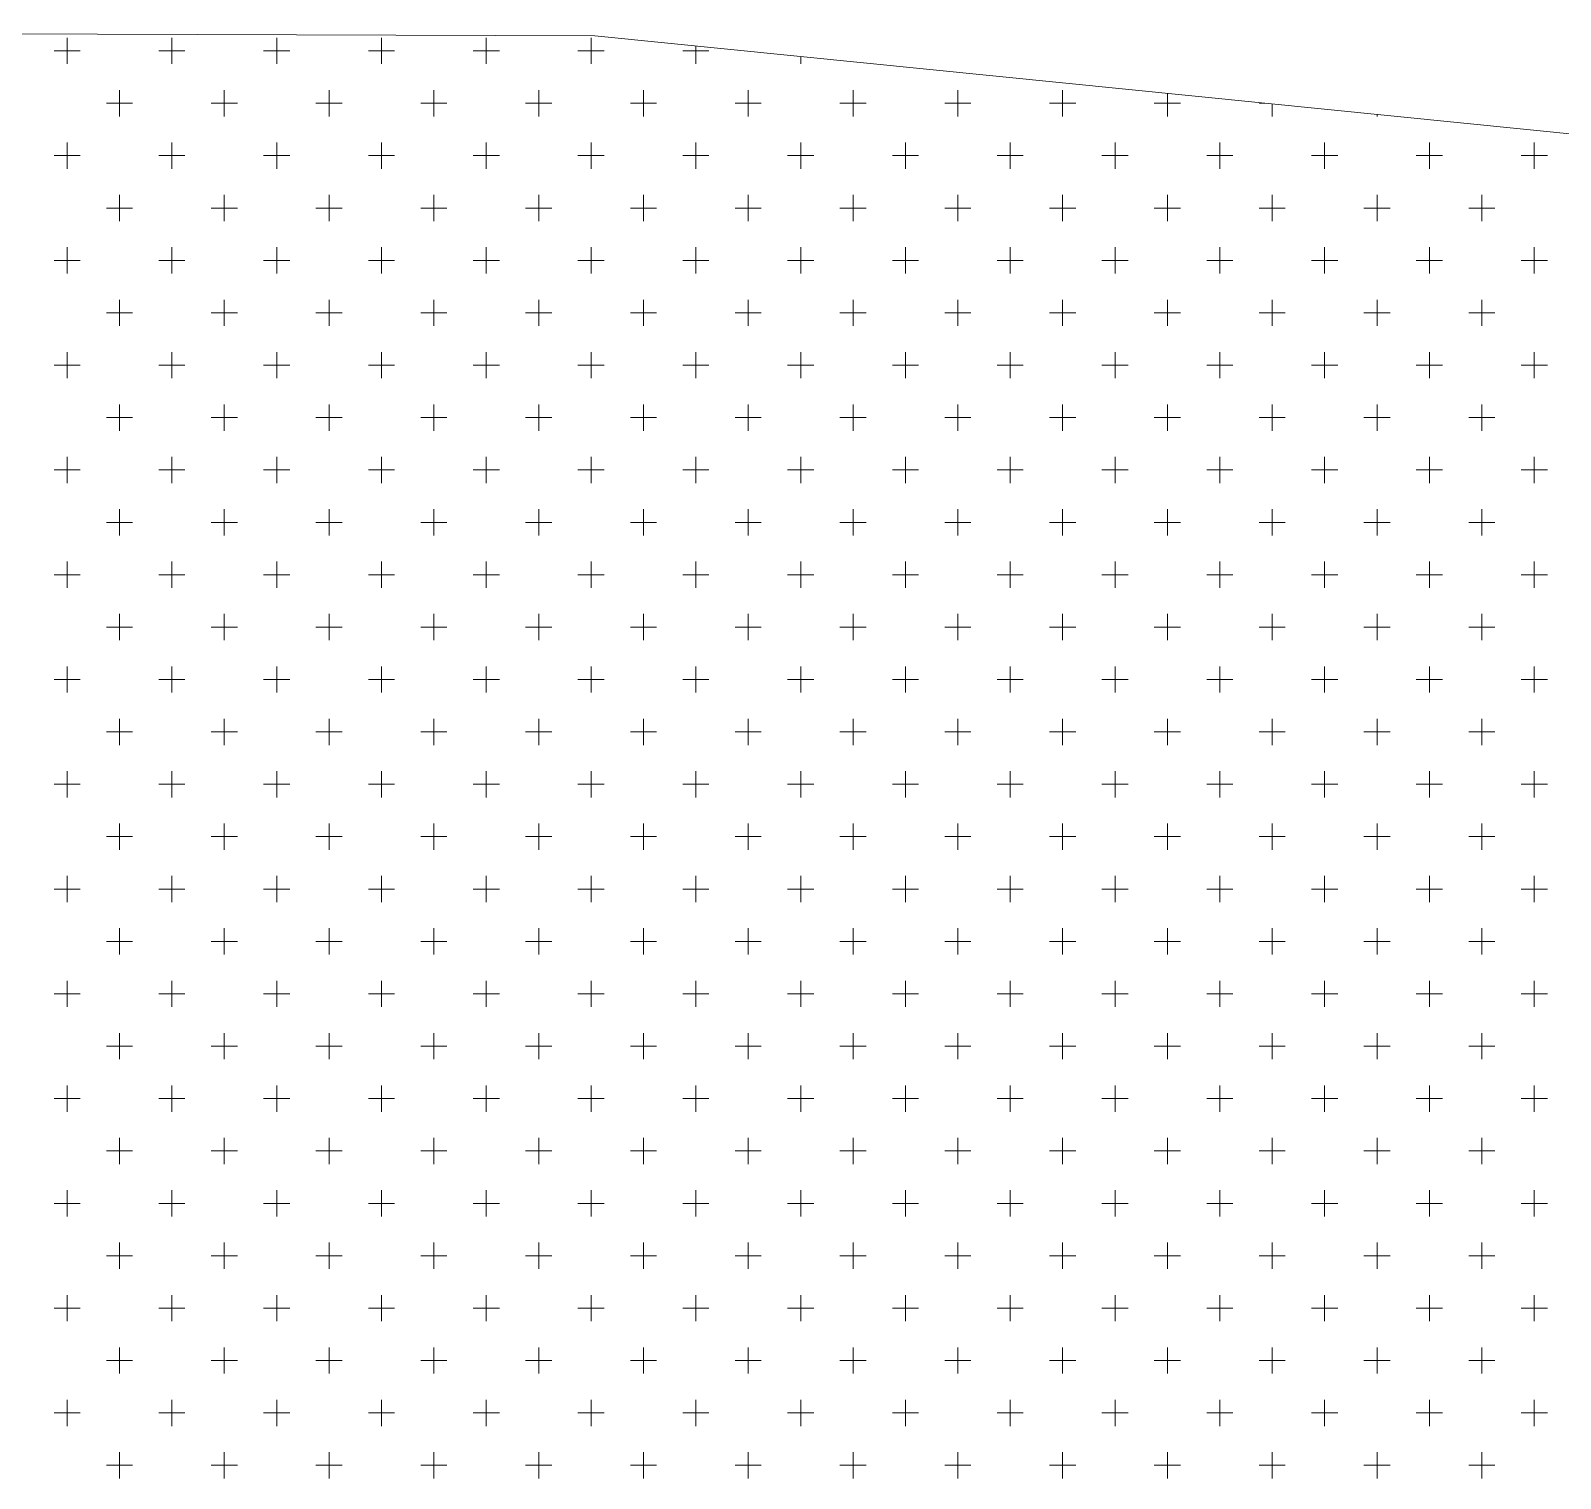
# Model space of a CAD drawing. Header units: metres. Extents: x 476631 to 477421, y 4483749 to 4484052.
# Drawn here: x 477300.64 to 477319.18, y 4484034.56 to 4484052.11 of the extents above; entities that cross this region are included whole.
import ezdxf

# ---------------------------------------------------------------- set-up
doc = ezdxf.new("R2010")
doc.units = ezdxf.units.M
doc.layers.add('PL_İDARİ_TESİS', color=163, linetype='Continuous', lineweight=0)

msp = doc.modelspace()

# ---------------------------------------------------------------- linework, layer by layer
at = {"layer": 'PL_İDARİ_TESİS', "color": 5}
for p, q in [((477288.938, 4484052.111), (477307.48, 4484052.048)), ((477307.48, 4484052.048), (477333.586, 4484049.417, 351.903))]:
    msp.add_line(p, q, dxfattribs=at)
at = {"layer": 'PL_İDARİ_TESİS', "color": 5, "linetype": 'Continuous'}
for p, q in [((477301.084, 4484051.706), (477301.084, 4484052.024)), ((477302.354, 4484051.706), (477302.354, 4484052.024)), ((477303.624, 4484051.706), (477303.624, 4484052.024)), ((477304.894, 4484051.706), (477304.894, 4484052.024)), ((477306.164, 4484051.706), (477306.164, 4484052.024)), ((477307.434, 4484051.706), (477307.434, 4484052.024)), ((477308.704, 4484051.706), (477308.704, 4484051.925)), ((477300.925, 4484051.865), (477301.242, 4484051.865)), ((477302.195, 4484051.865), (477302.512, 4484051.865)), ((477303.465, 4484051.865), (477303.782, 4484051.865)), ((477304.735, 4484051.865), (477305.052, 4484051.865)), ((477306.005, 4484051.865), (477306.323, 4484051.865)), ((477307.275, 4484051.865), (477307.593, 4484051.865)), ((477308.545, 4484051.865), (477308.862, 4484051.865)), ((477309.974, 4484051.706), (477309.974, 4484051.797)), ((477301.719, 4484051.071), (477301.719, 4484051.389)), ((477302.989, 4484051.071), (477302.989, 4484051.389)), ((477304.259, 4484051.071), (477304.259, 4484051.389)), ((477305.529, 4484051.071), (477305.529, 4484051.389)), ((477306.799, 4484051.071), (477306.799, 4484051.389)), ((477308.069, 4484051.071), (477308.069, 4484051.389)), ((477309.339, 4484051.071), (477309.339, 4484051.389)), ((477310.609, 4484051.071), (477310.609, 4484051.389)), ((477311.879, 4484051.071), (477311.879, 4484051.389)), ((477313.149, 4484051.071), (477313.149, 4484051.389)), ((477314.419, 4484051.071), (477314.419, 4484051.349)), ((477301.56, 4484051.23), (477301.877, 4484051.23)), ((477302.83, 4484051.23), (477303.147, 4484051.23)), ((477304.1, 4484051.23), (477304.417, 4484051.23)), ((477305.37, 4484051.23), (477305.687, 4484051.23)), ((477306.64, 4484051.23), (477306.957, 4484051.23)), ((477307.91, 4484051.23), (477308.227, 4484051.23)), ((477309.18, 4484051.23), (477309.497, 4484051.23)), ((477310.45, 4484051.23), (477310.768, 4484051.23)), ((477311.72, 4484051.23), (477312.037, 4484051.23)), ((477312.99, 4484051.23), (477313.307, 4484051.23)), ((477314.26, 4484051.23), (477314.578, 4484051.23)), ((477315.53, 4484051.23), (477315.598, 4484051.23)), ((477315.689, 4484051.071), (477315.689, 4484051.221)), ((477316.959, 4484051.071), (477316.959, 4484051.093)), ((477300.925, 4484050.595), (477301.242, 4484050.595)), ((477301.084, 4484050.436), (477301.084, 4484050.754)), ((477302.195, 4484050.595), (477302.512, 4484050.595)), ((477302.354, 4484050.436), (477302.354, 4484050.754)), ((477303.465, 4484050.595), (477303.782, 4484050.595)), ((477303.624, 4484050.436), (477303.624, 4484050.754)), ((477304.735, 4484050.595), (477305.052, 4484050.595)), ((477304.894, 4484050.436), (477304.894, 4484050.754)), ((477306.005, 4484050.595), (477306.323, 4484050.595)), ((477306.164, 4484050.436), (477306.164, 4484050.754)), ((477307.275, 4484050.595), (477307.593, 4484050.595)), ((477307.434, 4484050.436), (477307.434, 4484050.754)), ((477308.545, 4484050.595), (477308.862, 4484050.595)), ((477308.704, 4484050.436), (477308.704, 4484050.754)), ((477309.815, 4484050.595), (477310.133, 4484050.595)), ((477309.974, 4484050.436), (477309.974, 4484050.754)), ((477311.085, 4484050.595), (477311.403, 4484050.595)), ((477311.244, 4484050.436), (477311.244, 4484050.754)), ((477312.355, 4484050.595), (477312.672, 4484050.595)), ((477312.514, 4484050.436), (477312.514, 4484050.754)), ((477313.625, 4484050.595), (477313.943, 4484050.595)), ((477313.784, 4484050.436), (477313.784, 4484050.754)), ((477314.895, 4484050.595), (477315.213, 4484050.595)), ((477315.054, 4484050.436), (477315.054, 4484050.754)), ((477316.165, 4484050.595), (477316.483, 4484050.595)), ((477316.324, 4484050.436), (477316.324, 4484050.754)), ((477317.435, 4484050.595), (477317.753, 4484050.595)), ((477317.594, 4484050.436), (477317.594, 4484050.754)), ((477318.705, 4484050.595), (477319.023, 4484050.595)), ((477318.864, 4484050.436), (477318.864, 4484050.754)), ((477301.719, 4484049.801), (477301.719, 4484050.119)), ((477302.989, 4484049.801), (477302.989, 4484050.119)), ((477304.259, 4484049.801), (477304.259, 4484050.119)), ((477305.529, 4484049.801), (477305.529, 4484050.119)), ((477306.799, 4484049.801), (477306.799, 4484050.119)), ((477308.069, 4484049.801), (477308.069, 4484050.119)), ((477309.339, 4484049.801), (477309.339, 4484050.119)), ((477310.609, 4484049.801), (477310.609, 4484050.119)), ((477311.879, 4484049.801), (477311.879, 4484050.119)), ((477313.149, 4484049.801), (477313.149, 4484050.119)), ((477314.419, 4484049.801), (477314.419, 4484050.119)), ((477315.689, 4484049.801), (477315.689, 4484050.119)), ((477316.959, 4484049.801), (477316.959, 4484050.119)), ((477318.229, 4484049.801), (477318.229, 4484050.119)), ((477301.56, 4484049.96), (477301.877, 4484049.96)), ((477302.83, 4484049.96), (477303.147, 4484049.96)), ((477304.1, 4484049.96), (477304.417, 4484049.96)), ((477305.37, 4484049.96), (477305.687, 4484049.96)), ((477306.64, 4484049.96), (477306.957, 4484049.96)), ((477307.91, 4484049.96), (477308.227, 4484049.96)), ((477309.18, 4484049.96), (477309.497, 4484049.96)), ((477310.45, 4484049.96), (477310.768, 4484049.96)), ((477311.72, 4484049.96), (477312.037, 4484049.96)), ((477312.99, 4484049.96), (477313.307, 4484049.96)), ((477314.26, 4484049.96), (477314.578, 4484049.96)), ((477315.53, 4484049.96), (477315.847, 4484049.96)), ((477316.8, 4484049.96), (477317.118, 4484049.96)), ((477318.07, 4484049.96), (477318.388, 4484049.96)), ((477301.084, 4484049.166), (477301.084, 4484049.484)), ((477302.354, 4484049.166), (477302.354, 4484049.484)), ((477303.624, 4484049.166), (477303.624, 4484049.484)), ((477304.894, 4484049.166), (477304.894, 4484049.484)), ((477306.164, 4484049.166), (477306.164, 4484049.484)), ((477307.434, 4484049.166), (477307.434, 4484049.484)), ((477308.704, 4484049.166), (477308.704, 4484049.484)), ((477309.974, 4484049.166), (477309.974, 4484049.484)), ((477311.244, 4484049.166), (477311.244, 4484049.484)), ((477312.514, 4484049.166), (477312.514, 4484049.484)), ((477313.784, 4484049.166), (477313.784, 4484049.484)), ((477315.054, 4484049.166), (477315.054, 4484049.484)), ((477316.324, 4484049.166), (477316.324, 4484049.484)), ((477317.594, 4484049.166), (477317.594, 4484049.484)), ((477318.864, 4484049.166), (477318.864, 4484049.484)), ((477300.925, 4484049.325), (477301.242, 4484049.325)), ((477302.195, 4484049.325), (477302.512, 4484049.325)), ((477303.465, 4484049.325), (477303.782, 4484049.325)), ((477304.735, 4484049.325), (477305.052, 4484049.325)), ((477306.005, 4484049.325), (477306.323, 4484049.325)), ((477307.275, 4484049.325), (477307.593, 4484049.325)), ((477308.545, 4484049.325), (477308.862, 4484049.325)), ((477309.815, 4484049.325), (477310.133, 4484049.325)), ((477311.085, 4484049.325), (477311.403, 4484049.325)), ((477312.355, 4484049.325), (477312.672, 4484049.325)), ((477313.625, 4484049.325), (477313.943, 4484049.325)), ((477314.895, 4484049.325), (477315.213, 4484049.325)), ((477316.165, 4484049.325), (477316.483, 4484049.325)), ((477317.435, 4484049.325), (477317.753, 4484049.325)), ((477318.705, 4484049.325), (477319.023, 4484049.325)), ((477301.719, 4484048.531), (477301.719, 4484048.849)), ((477302.989, 4484048.531), (477302.989, 4484048.849)), ((477304.259, 4484048.531), (477304.259, 4484048.849)), ((477305.529, 4484048.531), (477305.529, 4484048.849)), ((477306.799, 4484048.531), (477306.799, 4484048.849)), ((477308.069, 4484048.531), (477308.069, 4484048.849)), ((477309.339, 4484048.531), (477309.339, 4484048.849)), ((477310.609, 4484048.531), (477310.609, 4484048.849)), ((477311.879, 4484048.531), (477311.879, 4484048.849)), ((477313.149, 4484048.531), (477313.149, 4484048.849)), ((477314.419, 4484048.531), (477314.419, 4484048.849)), ((477315.689, 4484048.531), (477315.689, 4484048.849)), ((477316.959, 4484048.531), (477316.959, 4484048.849)), ((477318.229, 4484048.531), (477318.229, 4484048.849)), ((477301.56, 4484048.69), (477301.877, 4484048.69)), ((477302.83, 4484048.69), (477303.147, 4484048.69)), ((477304.1, 4484048.69), (477304.417, 4484048.69)), ((477305.37, 4484048.69), (477305.687, 4484048.69)), ((477306.64, 4484048.69), (477306.957, 4484048.69)), ((477307.91, 4484048.69), (477308.227, 4484048.69)), ((477309.18, 4484048.69), (477309.497, 4484048.69)), ((477310.45, 4484048.69), (477310.768, 4484048.69)), ((477311.72, 4484048.69), (477312.037, 4484048.69)), ((477312.99, 4484048.69), (477313.307, 4484048.69)), ((477314.26, 4484048.69), (477314.578, 4484048.69)), ((477315.53, 4484048.69), (477315.847, 4484048.69)), ((477316.8, 4484048.69), (477317.118, 4484048.69)), ((477318.07, 4484048.69), (477318.388, 4484048.69)), ((477301.084, 4484047.896), (477301.084, 4484048.214)), ((477302.354, 4484047.896), (477302.354, 4484048.214)), ((477303.624, 4484047.896), (477303.624, 4484048.214)), ((477304.894, 4484047.896), (477304.894, 4484048.214)), ((477306.164, 4484047.896), (477306.164, 4484048.214)), ((477307.434, 4484047.896), (477307.434, 4484048.214)), ((477308.704, 4484047.896), (477308.704, 4484048.214)), ((477309.974, 4484047.896), (477309.974, 4484048.214)), ((477311.244, 4484047.896), (477311.244, 4484048.214)), ((477312.514, 4484047.896), (477312.514, 4484048.214)), ((477313.784, 4484047.896), (477313.784, 4484048.214)), ((477315.054, 4484047.896), (477315.054, 4484048.214)), ((477316.324, 4484047.896), (477316.324, 4484048.214)), ((477317.594, 4484047.896), (477317.594, 4484048.214)), ((477318.864, 4484047.896), (477318.864, 4484048.214)), ((477300.925, 4484048.055), (477301.242, 4484048.055)), ((477302.195, 4484048.055), (477302.512, 4484048.055)), ((477303.465, 4484048.055), (477303.782, 4484048.055)), ((477304.735, 4484048.055), (477305.052, 4484048.055)), ((477306.005, 4484048.055), (477306.323, 4484048.055)), ((477307.275, 4484048.055), (477307.593, 4484048.055)), ((477308.545, 4484048.055), (477308.862, 4484048.055)), ((477309.815, 4484048.055), (477310.133, 4484048.055)), ((477311.085, 4484048.055), (477311.403, 4484048.055)), ((477312.355, 4484048.055), (477312.672, 4484048.055)), ((477313.625, 4484048.055), (477313.943, 4484048.055)), ((477314.895, 4484048.055), (477315.213, 4484048.055)), ((477316.165, 4484048.055), (477316.483, 4484048.055)), ((477317.435, 4484048.055), (477317.753, 4484048.055)), ((477318.705, 4484048.055), (477319.023, 4484048.055)), ((477301.719, 4484047.261), (477301.719, 4484047.579)), ((477302.989, 4484047.261), (477302.989, 4484047.579)), ((477304.259, 4484047.261), (477304.259, 4484047.579)), ((477305.529, 4484047.261), (477305.529, 4484047.579)), ((477306.799, 4484047.261), (477306.799, 4484047.579)), ((477308.069, 4484047.261), (477308.069, 4484047.579)), ((477309.339, 4484047.261), (477309.339, 4484047.579)), ((477310.609, 4484047.261), (477310.609, 4484047.579)), ((477311.879, 4484047.261), (477311.879, 4484047.579)), ((477313.149, 4484047.261), (477313.149, 4484047.579)), ((477314.419, 4484047.261), (477314.419, 4484047.579)), ((477315.689, 4484047.261), (477315.689, 4484047.579)), ((477316.959, 4484047.261), (477316.959, 4484047.579)), ((477318.229, 4484047.261), (477318.229, 4484047.579)), ((477301.56, 4484047.42), (477301.877, 4484047.42)), ((477302.83, 4484047.42), (477303.147, 4484047.42)), ((477304.1, 4484047.42), (477304.417, 4484047.42)), ((477305.37, 4484047.42), (477305.687, 4484047.42)), ((477306.64, 4484047.42), (477306.957, 4484047.42)), ((477307.91, 4484047.42), (477308.227, 4484047.42)), ((477309.18, 4484047.42), (477309.497, 4484047.42)), ((477310.45, 4484047.42), (477310.768, 4484047.42)), ((477311.72, 4484047.42), (477312.037, 4484047.42)), ((477312.99, 4484047.42), (477313.307, 4484047.42)), ((477314.26, 4484047.42), (477314.578, 4484047.42)), ((477315.53, 4484047.42), (477315.847, 4484047.42)), ((477316.8, 4484047.42), (477317.118, 4484047.42)), ((477318.07, 4484047.42), (477318.388, 4484047.42)), ((477301.084, 4484046.626), (477301.084, 4484046.944)), ((477302.354, 4484046.626), (477302.354, 4484046.944)), ((477303.624, 4484046.626), (477303.624, 4484046.944)), ((477304.894, 4484046.626), (477304.894, 4484046.944)), ((477306.164, 4484046.626), (477306.164, 4484046.944)), ((477307.434, 4484046.626), (477307.434, 4484046.944)), ((477308.704, 4484046.626), (477308.704, 4484046.944)), ((477309.974, 4484046.626), (477309.974, 4484046.944)), ((477311.244, 4484046.626), (477311.244, 4484046.944)), ((477312.514, 4484046.626), (477312.514, 4484046.944)), ((477313.784, 4484046.626), (477313.784, 4484046.944)), ((477315.054, 4484046.626), (477315.054, 4484046.944)), ((477316.324, 4484046.626), (477316.324, 4484046.944)), ((477317.594, 4484046.626), (477317.594, 4484046.944)), ((477318.864, 4484046.626), (477318.864, 4484046.944)), ((477300.925, 4484046.785), (477301.242, 4484046.785)), ((477302.195, 4484046.785), (477302.512, 4484046.785)), ((477303.465, 4484046.785), (477303.782, 4484046.785)), ((477304.735, 4484046.785), (477305.052, 4484046.785)), ((477306.005, 4484046.785), (477306.323, 4484046.785)), ((477307.275, 4484046.785), (477307.593, 4484046.785)), ((477308.545, 4484046.785), (477308.862, 4484046.785)), ((477309.815, 4484046.785), (477310.133, 4484046.785)), ((477311.085, 4484046.785), (477311.403, 4484046.785)), ((477312.355, 4484046.785), (477312.672, 4484046.785)), ((477313.625, 4484046.785), (477313.943, 4484046.785)), ((477314.895, 4484046.785), (477315.213, 4484046.785)), ((477316.165, 4484046.785), (477316.483, 4484046.785)), ((477317.435, 4484046.785), (477317.753, 4484046.785)), ((477318.705, 4484046.785), (477319.023, 4484046.785)), ((477301.56, 4484046.15), (477301.877, 4484046.15)), ((477301.719, 4484045.991), (477301.719, 4484046.309)), ((477302.83, 4484046.15), (477303.147, 4484046.15)), ((477302.989, 4484045.991), (477302.989, 4484046.309)), ((477304.1, 4484046.15), (477304.417, 4484046.15)), ((477304.259, 4484045.991), (477304.259, 4484046.309)), ((477305.37, 4484046.15), (477305.687, 4484046.15)), ((477305.529, 4484045.991), (477305.529, 4484046.309)), ((477306.64, 4484046.15), (477306.957, 4484046.15)), ((477306.799, 4484045.991), (477306.799, 4484046.309)), ((477307.91, 4484046.15), (477308.227, 4484046.15)), ((477308.069, 4484045.991), (477308.069, 4484046.309)), ((477309.18, 4484046.15), (477309.497, 4484046.15)), ((477309.339, 4484045.991), (477309.339, 4484046.309)), ((477310.45, 4484046.15), (477310.768, 4484046.15)), ((477310.609, 4484045.991), (477310.609, 4484046.309)), ((477311.72, 4484046.15), (477312.037, 4484046.15)), ((477311.879, 4484045.991), (477311.879, 4484046.309)), ((477312.99, 4484046.15), (477313.307, 4484046.15)), ((477313.149, 4484045.991), (477313.149, 4484046.309)), ((477314.26, 4484046.15), (477314.578, 4484046.15)), ((477314.419, 4484045.991), (477314.419, 4484046.309)), ((477315.53, 4484046.15), (477315.847, 4484046.15)), ((477315.689, 4484045.991), (477315.689, 4484046.309)), ((477316.8, 4484046.15), (477317.118, 4484046.15)), ((477316.959, 4484045.991), (477316.959, 4484046.309)), ((477318.07, 4484046.15), (477318.388, 4484046.15)), ((477318.229, 4484045.991), (477318.229, 4484046.309)), ((477301.084, 4484045.356), (477301.084, 4484045.674)), ((477302.354, 4484045.356), (477302.354, 4484045.674)), ((477303.624, 4484045.356), (477303.624, 4484045.674)), ((477304.894, 4484045.356), (477304.894, 4484045.674)), ((477306.164, 4484045.356), (477306.164, 4484045.674)), ((477307.434, 4484045.356), (477307.434, 4484045.674)), ((477308.704, 4484045.356), (477308.704, 4484045.674)), ((477309.974, 4484045.356), (477309.974, 4484045.674)), ((477311.244, 4484045.356), (477311.244, 4484045.674)), ((477312.514, 4484045.356), (477312.514, 4484045.674)), ((477313.784, 4484045.356), (477313.784, 4484045.674)), ((477315.054, 4484045.356), (477315.054, 4484045.674)), ((477316.324, 4484045.356), (477316.324, 4484045.674)), ((477317.594, 4484045.356), (477317.594, 4484045.674)), ((477318.864, 4484045.356), (477318.864, 4484045.674)), ((477300.925, 4484045.515), (477301.242, 4484045.515)), ((477302.195, 4484045.515), (477302.512, 4484045.515)), ((477303.465, 4484045.515), (477303.782, 4484045.515)), ((477304.735, 4484045.515), (477305.052, 4484045.515)), ((477306.005, 4484045.515), (477306.323, 4484045.515)), ((477307.275, 4484045.515), (477307.593, 4484045.515)), ((477308.545, 4484045.515), (477308.862, 4484045.515)), ((477309.815, 4484045.515), (477310.133, 4484045.515)), ((477311.085, 4484045.515), (477311.403, 4484045.515)), ((477312.355, 4484045.515), (477312.672, 4484045.515)), ((477313.625, 4484045.515), (477313.943, 4484045.515)), ((477314.895, 4484045.515), (477315.213, 4484045.515)), ((477316.165, 4484045.515), (477316.483, 4484045.515)), ((477317.435, 4484045.515), (477317.753, 4484045.515)), ((477318.705, 4484045.515), (477319.023, 4484045.515)), ((477301.719, 4484044.721), (477301.719, 4484045.039)), ((477302.989, 4484044.721), (477302.989, 4484045.039)), ((477304.259, 4484044.721), (477304.259, 4484045.039)), ((477305.529, 4484044.721), (477305.529, 4484045.039)), ((477306.799, 4484044.721), (477306.799, 4484045.039)), ((477308.069, 4484044.721), (477308.069, 4484045.039)), ((477309.339, 4484044.721), (477309.339, 4484045.039)), ((477310.609, 4484044.721), (477310.609, 4484045.039)), ((477311.879, 4484044.721), (477311.879, 4484045.039)), ((477313.149, 4484044.721), (477313.149, 4484045.039)), ((477314.419, 4484044.721), (477314.419, 4484045.039)), ((477315.689, 4484044.721), (477315.689, 4484045.039)), ((477316.959, 4484044.721), (477316.959, 4484045.039)), ((477318.229, 4484044.721), (477318.229, 4484045.039)), ((477301.56, 4484044.88), (477301.877, 4484044.88)), ((477302.83, 4484044.88), (477303.147, 4484044.88)), ((477304.1, 4484044.88), (477304.417, 4484044.88)), ((477305.37, 4484044.88), (477305.687, 4484044.88)), ((477306.64, 4484044.88), (477306.957, 4484044.88)), ((477307.91, 4484044.88), (477308.227, 4484044.88)), ((477309.18, 4484044.88), (477309.497, 4484044.88)), ((477310.45, 4484044.88), (477310.768, 4484044.88)), ((477311.72, 4484044.88), (477312.037, 4484044.88)), ((477312.99, 4484044.88), (477313.307, 4484044.88)), ((477314.26, 4484044.88), (477314.578, 4484044.88)), ((477315.53, 4484044.88), (477315.847, 4484044.88)), ((477316.8, 4484044.88), (477317.118, 4484044.88)), ((477318.07, 4484044.88), (477318.388, 4484044.88)), ((477301.084, 4484044.086), (477301.084, 4484044.404)), ((477302.354, 4484044.086), (477302.354, 4484044.404)), ((477303.624, 4484044.086), (477303.624, 4484044.404)), ((477304.894, 4484044.086), (477304.894, 4484044.404)), ((477306.164, 4484044.086), (477306.164, 4484044.404)), ((477307.434, 4484044.086), (477307.434, 4484044.404)), ((477308.704, 4484044.086), (477308.704, 4484044.404)), ((477309.974, 4484044.086), (477309.974, 4484044.404)), ((477311.244, 4484044.086), (477311.244, 4484044.404)), ((477312.514, 4484044.086), (477312.514, 4484044.404)), ((477313.784, 4484044.086), (477313.784, 4484044.404)), ((477315.054, 4484044.086), (477315.054, 4484044.404)), ((477316.324, 4484044.086), (477316.324, 4484044.404)), ((477317.594, 4484044.086), (477317.594, 4484044.404)), ((477318.864, 4484044.086), (477318.864, 4484044.404)), ((477300.925, 4484044.245), (477301.242, 4484044.245)), ((477302.195, 4484044.245), (477302.512, 4484044.245)), ((477303.465, 4484044.245), (477303.782, 4484044.245)), ((477304.735, 4484044.245), (477305.052, 4484044.245)), ((477306.005, 4484044.245), (477306.323, 4484044.245)), ((477307.275, 4484044.245), (477307.593, 4484044.245)), ((477308.545, 4484044.245), (477308.862, 4484044.245)), ((477309.815, 4484044.245), (477310.133, 4484044.245)), ((477311.085, 4484044.245), (477311.403, 4484044.245)), ((477312.355, 4484044.245), (477312.672, 4484044.245)), ((477313.625, 4484044.245), (477313.943, 4484044.245)), ((477314.895, 4484044.245), (477315.213, 4484044.245)), ((477316.165, 4484044.245), (477316.483, 4484044.245)), ((477317.435, 4484044.245), (477317.753, 4484044.245)), ((477318.705, 4484044.245), (477319.023, 4484044.245)), ((477301.719, 4484043.451), (477301.719, 4484043.769)), ((477302.989, 4484043.451), (477302.989, 4484043.769)), ((477304.259, 4484043.451), (477304.259, 4484043.769)), ((477305.529, 4484043.451), (477305.529, 4484043.769)), ((477306.799, 4484043.451), (477306.799, 4484043.769)), ((477308.069, 4484043.451), (477308.069, 4484043.769)), ((477309.339, 4484043.451), (477309.339, 4484043.769)), ((477310.609, 4484043.451), (477310.609, 4484043.769)), ((477311.879, 4484043.451), (477311.879, 4484043.769)), ((477313.149, 4484043.451), (477313.149, 4484043.769)), ((477314.419, 4484043.451), (477314.419, 4484043.769)), ((477315.689, 4484043.451), (477315.689, 4484043.769)), ((477316.959, 4484043.451), (477316.959, 4484043.769)), ((477318.229, 4484043.451), (477318.229, 4484043.769)), ((477301.56, 4484043.61), (477301.877, 4484043.61)), ((477302.83, 4484043.61), (477303.147, 4484043.61)), ((477304.1, 4484043.61), (477304.417, 4484043.61)), ((477305.37, 4484043.61), (477305.687, 4484043.61)), ((477306.64, 4484043.61), (477306.957, 4484043.61)), ((477307.91, 4484043.61), (477308.227, 4484043.61)), ((477309.18, 4484043.61), (477309.497, 4484043.61)), ((477310.45, 4484043.61), (477310.768, 4484043.61)), ((477311.72, 4484043.61), (477312.037, 4484043.61)), ((477312.99, 4484043.61), (477313.307, 4484043.61)), ((477314.26, 4484043.61), (477314.578, 4484043.61)), ((477315.53, 4484043.61), (477315.847, 4484043.61)), ((477316.8, 4484043.61), (477317.118, 4484043.61)), ((477318.07, 4484043.61), (477318.388, 4484043.61)), ((477301.084, 4484042.816), (477301.084, 4484043.134)), ((477302.354, 4484042.816), (477302.354, 4484043.134)), ((477303.624, 4484042.816), (477303.624, 4484043.134)), ((477304.894, 4484042.816), (477304.894, 4484043.134)), ((477306.164, 4484042.816), (477306.164, 4484043.134)), ((477307.434, 4484042.816), (477307.434, 4484043.134)), ((477308.704, 4484042.816), (477308.704, 4484043.134)), ((477309.974, 4484042.816), (477309.974, 4484043.134)), ((477311.244, 4484042.816), (477311.244, 4484043.134)), ((477312.514, 4484042.816), (477312.514, 4484043.134)), ((477313.784, 4484042.816), (477313.784, 4484043.134)), ((477315.054, 4484042.816), (477315.054, 4484043.134)), ((477316.324, 4484042.816), (477316.324, 4484043.134)), ((477317.594, 4484042.816), (477317.594, 4484043.134)), ((477318.864, 4484042.816), (477318.864, 4484043.134)), ((477300.925, 4484042.975), (477301.242, 4484042.975)), ((477302.195, 4484042.975), (477302.512, 4484042.975)), ((477303.465, 4484042.975), (477303.782, 4484042.975)), ((477304.735, 4484042.975), (477305.052, 4484042.975)), ((477306.005, 4484042.975), (477306.323, 4484042.975)), ((477307.275, 4484042.975), (477307.593, 4484042.975)), ((477308.545, 4484042.975), (477308.862, 4484042.975)), ((477309.815, 4484042.975), (477310.133, 4484042.975)), ((477311.085, 4484042.975), (477311.403, 4484042.975)), ((477312.355, 4484042.975), (477312.672, 4484042.975)), ((477313.625, 4484042.975), (477313.943, 4484042.975)), ((477314.895, 4484042.975), (477315.213, 4484042.975)), ((477316.165, 4484042.975), (477316.483, 4484042.975)), ((477317.435, 4484042.975), (477317.753, 4484042.975)), ((477318.705, 4484042.975), (477319.023, 4484042.975)), ((477301.719, 4484042.181), (477301.719, 4484042.499)), ((477302.989, 4484042.181), (477302.989, 4484042.499)), ((477304.259, 4484042.181), (477304.259, 4484042.499)), ((477305.529, 4484042.181), (477305.529, 4484042.499)), ((477306.799, 4484042.181), (477306.799, 4484042.499)), ((477308.069, 4484042.181), (477308.069, 4484042.499)), ((477309.339, 4484042.181), (477309.339, 4484042.499)), ((477310.609, 4484042.181), (477310.609, 4484042.499)), ((477311.879, 4484042.181), (477311.879, 4484042.499)), ((477313.149, 4484042.181), (477313.149, 4484042.499)), ((477314.419, 4484042.181), (477314.419, 4484042.499)), ((477315.689, 4484042.181), (477315.689, 4484042.499)), ((477316.959, 4484042.181), (477316.959, 4484042.499)), ((477318.229, 4484042.181), (477318.229, 4484042.499)), ((477301.56, 4484042.34), (477301.877, 4484042.34)), ((477302.83, 4484042.34), (477303.147, 4484042.34)), ((477304.1, 4484042.34), (477304.417, 4484042.34)), ((477305.37, 4484042.34), (477305.687, 4484042.34)), ((477306.64, 4484042.34), (477306.957, 4484042.34)), ((477307.91, 4484042.34), (477308.227, 4484042.34)), ((477309.18, 4484042.34), (477309.497, 4484042.34)), ((477310.45, 4484042.34), (477310.768, 4484042.34)), ((477311.72, 4484042.34), (477312.037, 4484042.34)), ((477312.99, 4484042.34), (477313.307, 4484042.34)), ((477314.26, 4484042.34), (477314.578, 4484042.34)), ((477315.53, 4484042.34), (477315.847, 4484042.34)), ((477316.8, 4484042.34), (477317.118, 4484042.34)), ((477318.07, 4484042.34), (477318.388, 4484042.34)), ((477301.084, 4484041.546), (477301.084, 4484041.864)), ((477302.354, 4484041.546), (477302.354, 4484041.864)), ((477303.624, 4484041.546), (477303.624, 4484041.864)), ((477304.894, 4484041.546), (477304.894, 4484041.864)), ((477306.164, 4484041.546), (477306.164, 4484041.864)), ((477307.434, 4484041.546), (477307.434, 4484041.864)), ((477308.704, 4484041.546), (477308.704, 4484041.864)), ((477309.974, 4484041.546), (477309.974, 4484041.864)), ((477311.244, 4484041.546), (477311.244, 4484041.864)), ((477312.514, 4484041.546), (477312.514, 4484041.864)), ((477313.784, 4484041.546), (477313.784, 4484041.864)), ((477315.054, 4484041.546), (477315.054, 4484041.864)), ((477316.324, 4484041.546), (477316.324, 4484041.864)), ((477317.594, 4484041.546), (477317.594, 4484041.864)), ((477318.864, 4484041.546), (477318.864, 4484041.864)), ((477300.925, 4484041.705), (477301.242, 4484041.705)), ((477302.195, 4484041.705), (477302.512, 4484041.705)), ((477303.465, 4484041.705), (477303.782, 4484041.705)), ((477304.735, 4484041.705), (477305.052, 4484041.705)), ((477306.005, 4484041.705), (477306.323, 4484041.705)), ((477307.275, 4484041.705), (477307.593, 4484041.705)), ((477308.545, 4484041.705), (477308.862, 4484041.705)), ((477309.815, 4484041.705), (477310.133, 4484041.705)), ((477311.085, 4484041.705), (477311.403, 4484041.705)), ((477312.355, 4484041.705), (477312.672, 4484041.705)), ((477313.625, 4484041.705), (477313.943, 4484041.705)), ((477314.895, 4484041.705), (477315.213, 4484041.705)), ((477316.165, 4484041.705), (477316.483, 4484041.705)), ((477317.435, 4484041.705), (477317.753, 4484041.705)), ((477318.705, 4484041.705), (477319.023, 4484041.705)), ((477301.719, 4484040.911), (477301.719, 4484041.229)), ((477302.989, 4484040.911), (477302.989, 4484041.229)), ((477304.259, 4484040.911), (477304.259, 4484041.229)), ((477305.529, 4484040.911), (477305.529, 4484041.229)), ((477306.799, 4484040.911), (477306.799, 4484041.229)), ((477308.069, 4484040.911), (477308.069, 4484041.229)), ((477309.339, 4484040.911), (477309.339, 4484041.229)), ((477310.609, 4484040.911), (477310.609, 4484041.229)), ((477311.879, 4484040.911), (477311.879, 4484041.229)), ((477313.149, 4484040.911), (477313.149, 4484041.229)), ((477314.419, 4484040.911), (477314.419, 4484041.229)), ((477315.689, 4484040.911), (477315.689, 4484041.229)), ((477316.959, 4484040.911), (477316.959, 4484041.229)), ((477318.229, 4484040.911), (477318.229, 4484041.229)), ((477301.56, 4484041.07), (477301.877, 4484041.07)), ((477302.83, 4484041.07), (477303.147, 4484041.07)), ((477304.1, 4484041.07), (477304.417, 4484041.07)), ((477305.37, 4484041.07), (477305.687, 4484041.07)), ((477306.64, 4484041.07), (477306.957, 4484041.07)), ((477307.91, 4484041.07), (477308.227, 4484041.07)), ((477309.18, 4484041.07), (477309.497, 4484041.07)), ((477310.45, 4484041.07), (477310.768, 4484041.07)), ((477311.72, 4484041.07), (477312.037, 4484041.07)), ((477312.99, 4484041.07), (477313.307, 4484041.07)), ((477314.26, 4484041.07), (477314.578, 4484041.07)), ((477315.53, 4484041.07), (477315.847, 4484041.07)), ((477316.8, 4484041.07), (477317.118, 4484041.07)), ((477318.07, 4484041.07), (477318.388, 4484041.07)), ((477301.084, 4484040.276), (477301.084, 4484040.594)), ((477302.354, 4484040.276), (477302.354, 4484040.594)), ((477303.624, 4484040.276), (477303.624, 4484040.594)), ((477304.894, 4484040.276), (477304.894, 4484040.594)), ((477306.164, 4484040.276), (477306.164, 4484040.594)), ((477307.434, 4484040.276), (477307.434, 4484040.594)), ((477308.704, 4484040.276), (477308.704, 4484040.594)), ((477309.974, 4484040.276), (477309.974, 4484040.594)), ((477311.244, 4484040.276), (477311.244, 4484040.594)), ((477312.514, 4484040.276), (477312.514, 4484040.594)), ((477313.784, 4484040.276), (477313.784, 4484040.594)), ((477315.054, 4484040.276), (477315.054, 4484040.594)), ((477316.324, 4484040.276), (477316.324, 4484040.594)), ((477317.594, 4484040.276), (477317.594, 4484040.594)), ((477318.864, 4484040.276), (477318.864, 4484040.594)), ((477300.925, 4484040.435), (477301.242, 4484040.435)), ((477302.195, 4484040.435), (477302.512, 4484040.435)), ((477303.465, 4484040.435), (477303.782, 4484040.435)), ((477304.735, 4484040.435), (477305.052, 4484040.435)), ((477306.005, 4484040.435), (477306.323, 4484040.435)), ((477307.275, 4484040.435), (477307.593, 4484040.435)), ((477308.545, 4484040.435), (477308.862, 4484040.435)), ((477309.815, 4484040.435), (477310.133, 4484040.435)), ((477311.085, 4484040.435), (477311.403, 4484040.435)), ((477312.355, 4484040.435), (477312.672, 4484040.435)), ((477313.625, 4484040.435), (477313.943, 4484040.435)), ((477314.895, 4484040.435), (477315.213, 4484040.435)), ((477316.165, 4484040.435), (477316.483, 4484040.435)), ((477317.435, 4484040.435), (477317.753, 4484040.435)), ((477318.705, 4484040.435), (477319.023, 4484040.435)), ((477301.719, 4484039.641), (477301.719, 4484039.959)), ((477302.989, 4484039.641), (477302.989, 4484039.959)), ((477304.259, 4484039.641), (477304.259, 4484039.959)), ((477305.529, 4484039.641), (477305.529, 4484039.959)), ((477306.799, 4484039.641), (477306.799, 4484039.959)), ((477308.069, 4484039.641), (477308.069, 4484039.959)), ((477309.339, 4484039.641), (477309.339, 4484039.959)), ((477310.609, 4484039.641), (477310.609, 4484039.959)), ((477311.879, 4484039.641), (477311.879, 4484039.959)), ((477313.149, 4484039.641), (477313.149, 4484039.959)), ((477314.419, 4484039.641), (477314.419, 4484039.959)), ((477315.689, 4484039.641), (477315.689, 4484039.959)), ((477316.959, 4484039.641), (477316.959, 4484039.959)), ((477318.229, 4484039.641), (477318.229, 4484039.959)), ((477301.56, 4484039.8), (477301.877, 4484039.8)), ((477302.83, 4484039.8), (477303.147, 4484039.8)), ((477304.1, 4484039.8), (477304.417, 4484039.8)), ((477305.37, 4484039.8), (477305.687, 4484039.8)), ((477306.64, 4484039.8), (477306.957, 4484039.8)), ((477307.91, 4484039.8), (477308.227, 4484039.8)), ((477309.18, 4484039.8), (477309.497, 4484039.8)), ((477310.45, 4484039.8), (477310.768, 4484039.8)), ((477311.72, 4484039.8), (477312.037, 4484039.8)), ((477312.99, 4484039.8), (477313.307, 4484039.8)), ((477314.26, 4484039.8), (477314.578, 4484039.8)), ((477315.53, 4484039.8), (477315.847, 4484039.8)), ((477316.8, 4484039.8), (477317.118, 4484039.8)), ((477318.07, 4484039.8), (477318.388, 4484039.8)), ((477301.084, 4484039.006), (477301.084, 4484039.324)), ((477302.354, 4484039.006), (477302.354, 4484039.324)), ((477303.624, 4484039.006), (477303.624, 4484039.324)), ((477304.894, 4484039.006), (477304.894, 4484039.324)), ((477306.164, 4484039.006), (477306.164, 4484039.324)), ((477307.434, 4484039.006), (477307.434, 4484039.324)), ((477308.704, 4484039.006), (477308.704, 4484039.324)), ((477309.974, 4484039.006), (477309.974, 4484039.324)), ((477311.244, 4484039.006), (477311.244, 4484039.324)), ((477312.514, 4484039.006), (477312.514, 4484039.324)), ((477313.784, 4484039.006), (477313.784, 4484039.324)), ((477315.054, 4484039.006), (477315.054, 4484039.324)), ((477316.324, 4484039.006), (477316.324, 4484039.324)), ((477317.594, 4484039.006), (477317.594, 4484039.324)), ((477318.864, 4484039.006), (477318.864, 4484039.324)), ((477300.925, 4484039.165), (477301.242, 4484039.165)), ((477302.195, 4484039.165), (477302.512, 4484039.165)), ((477303.465, 4484039.165), (477303.782, 4484039.165)), ((477304.735, 4484039.165), (477305.052, 4484039.165)), ((477306.005, 4484039.165), (477306.323, 4484039.165)), ((477307.275, 4484039.165), (477307.593, 4484039.165)), ((477308.545, 4484039.165), (477308.862, 4484039.165)), ((477309.815, 4484039.165), (477310.133, 4484039.165)), ((477311.085, 4484039.165), (477311.403, 4484039.165)), ((477312.355, 4484039.165), (477312.672, 4484039.165)), ((477313.625, 4484039.165), (477313.943, 4484039.165)), ((477314.895, 4484039.165), (477315.213, 4484039.165)), ((477316.165, 4484039.165), (477316.483, 4484039.165)), ((477317.435, 4484039.165), (477317.753, 4484039.165)), ((477318.705, 4484039.165), (477319.023, 4484039.165)), ((477301.56, 4484038.53), (477301.877, 4484038.53)), ((477301.719, 4484038.371), (477301.719, 4484038.689)), ((477302.83, 4484038.53), (477303.147, 4484038.53)), ((477302.989, 4484038.371), (477302.989, 4484038.689)), ((477304.1, 4484038.53), (477304.417, 4484038.53)), ((477304.259, 4484038.371), (477304.259, 4484038.689)), ((477305.37, 4484038.53), (477305.687, 4484038.53)), ((477305.529, 4484038.371), (477305.529, 4484038.689)), ((477306.64, 4484038.53), (477306.957, 4484038.53)), ((477306.799, 4484038.371), (477306.799, 4484038.689)), ((477307.91, 4484038.53), (477308.227, 4484038.53)), ((477308.069, 4484038.371), (477308.069, 4484038.689)), ((477309.18, 4484038.53), (477309.497, 4484038.53)), ((477309.339, 4484038.371), (477309.339, 4484038.689)), ((477310.45, 4484038.53), (477310.768, 4484038.53)), ((477310.609, 4484038.371), (477310.609, 4484038.689)), ((477311.72, 4484038.53), (477312.037, 4484038.53)), ((477311.879, 4484038.371), (477311.879, 4484038.689)), ((477312.99, 4484038.53), (477313.307, 4484038.53)), ((477313.149, 4484038.371), (477313.149, 4484038.689)), ((477314.26, 4484038.53), (477314.578, 4484038.53)), ((477314.419, 4484038.371), (477314.419, 4484038.689)), ((477315.53, 4484038.53), (477315.847, 4484038.53)), ((477315.689, 4484038.371), (477315.689, 4484038.689)), ((477316.8, 4484038.53), (477317.118, 4484038.53)), ((477316.959, 4484038.371), (477316.959, 4484038.689)), ((477318.07, 4484038.53), (477318.388, 4484038.53)), ((477318.229, 4484038.371), (477318.229, 4484038.689)), ((477301.084, 4484037.736), (477301.084, 4484038.054)), ((477302.354, 4484037.736), (477302.354, 4484038.054)), ((477303.624, 4484037.736), (477303.624, 4484038.054)), ((477304.894, 4484037.736), (477304.894, 4484038.054)), ((477306.164, 4484037.736), (477306.164, 4484038.054)), ((477307.434, 4484037.736), (477307.434, 4484038.054)), ((477308.704, 4484037.736), (477308.704, 4484038.054)), ((477309.974, 4484037.736), (477309.974, 4484038.054)), ((477311.244, 4484037.736), (477311.244, 4484038.054)), ((477312.514, 4484037.736), (477312.514, 4484038.054)), ((477313.784, 4484037.736), (477313.784, 4484038.054)), ((477315.054, 4484037.736), (477315.054, 4484038.054)), ((477316.324, 4484037.736), (477316.324, 4484038.054)), ((477317.594, 4484037.736), (477317.594, 4484038.054)), ((477318.864, 4484037.736), (477318.864, 4484038.054)), ((477300.925, 4484037.895), (477301.242, 4484037.895)), ((477302.195, 4484037.895), (477302.512, 4484037.895)), ((477303.465, 4484037.895), (477303.782, 4484037.895)), ((477304.735, 4484037.895), (477305.052, 4484037.895)), ((477306.005, 4484037.895), (477306.323, 4484037.895)), ((477307.275, 4484037.895), (477307.593, 4484037.895)), ((477308.545, 4484037.895), (477308.862, 4484037.895)), ((477309.815, 4484037.895), (477310.133, 4484037.895)), ((477311.085, 4484037.895), (477311.403, 4484037.895)), ((477312.355, 4484037.895), (477312.672, 4484037.895)), ((477313.625, 4484037.895), (477313.943, 4484037.895)), ((477314.895, 4484037.895), (477315.213, 4484037.895)), ((477316.165, 4484037.895), (477316.483, 4484037.895)), ((477317.435, 4484037.895), (477317.753, 4484037.895)), ((477318.705, 4484037.895), (477319.023, 4484037.895)), ((477301.719, 4484037.101), (477301.719, 4484037.419)), ((477302.989, 4484037.101), (477302.989, 4484037.419)), ((477304.259, 4484037.101), (477304.259, 4484037.419)), ((477305.529, 4484037.101), (477305.529, 4484037.419)), ((477306.799, 4484037.101), (477306.799, 4484037.419)), ((477308.069, 4484037.101), (477308.069, 4484037.419)), ((477309.339, 4484037.101), (477309.339, 4484037.419)), ((477310.609, 4484037.101), (477310.609, 4484037.419)), ((477311.879, 4484037.101), (477311.879, 4484037.419)), ((477313.149, 4484037.101), (477313.149, 4484037.419)), ((477314.419, 4484037.101), (477314.419, 4484037.419)), ((477315.689, 4484037.101), (477315.689, 4484037.419)), ((477316.959, 4484037.101), (477316.959, 4484037.419)), ((477318.229, 4484037.101), (477318.229, 4484037.419)), ((477301.56, 4484037.26), (477301.877, 4484037.26)), ((477302.83, 4484037.26), (477303.147, 4484037.26)), ((477304.1, 4484037.26), (477304.417, 4484037.26)), ((477305.37, 4484037.26), (477305.687, 4484037.26)), ((477306.64, 4484037.26), (477306.957, 4484037.26)), ((477307.91, 4484037.26), (477308.227, 4484037.26)), ((477309.18, 4484037.26), (477309.497, 4484037.26)), ((477310.45, 4484037.26), (477310.768, 4484037.26)), ((477311.72, 4484037.26), (477312.037, 4484037.26)), ((477312.99, 4484037.26), (477313.307, 4484037.26)), ((477314.26, 4484037.26), (477314.578, 4484037.26)), ((477315.53, 4484037.26), (477315.847, 4484037.26)), ((477316.8, 4484037.26), (477317.118, 4484037.26)), ((477318.07, 4484037.26), (477318.388, 4484037.26)), ((477301.084, 4484036.466), (477301.084, 4484036.784)), ((477302.354, 4484036.466), (477302.354, 4484036.784)), ((477303.624, 4484036.466), (477303.624, 4484036.784)), ((477304.894, 4484036.466), (477304.894, 4484036.784)), ((477306.164, 4484036.466), (477306.164, 4484036.784)), ((477307.434, 4484036.466), (477307.434, 4484036.784)), ((477308.704, 4484036.466), (477308.704, 4484036.784)), ((477309.974, 4484036.466), (477309.974, 4484036.784)), ((477311.244, 4484036.466), (477311.244, 4484036.784)), ((477312.514, 4484036.466), (477312.514, 4484036.784)), ((477313.784, 4484036.466), (477313.784, 4484036.784)), ((477315.054, 4484036.466), (477315.054, 4484036.784)), ((477316.324, 4484036.466), (477316.324, 4484036.784)), ((477317.594, 4484036.466), (477317.594, 4484036.784)), ((477318.864, 4484036.466), (477318.864, 4484036.784)), ((477300.925, 4484036.625), (477301.242, 4484036.625)), ((477302.195, 4484036.625), (477302.512, 4484036.625)), ((477303.465, 4484036.625), (477303.782, 4484036.625)), ((477304.735, 4484036.625), (477305.052, 4484036.625)), ((477306.005, 4484036.625), (477306.323, 4484036.625)), ((477307.275, 4484036.625), (477307.593, 4484036.625)), ((477308.545, 4484036.625), (477308.862, 4484036.625)), ((477309.815, 4484036.625), (477310.133, 4484036.625)), ((477311.085, 4484036.625), (477311.403, 4484036.625)), ((477312.355, 4484036.625), (477312.672, 4484036.625)), ((477313.625, 4484036.625), (477313.943, 4484036.625)), ((477314.895, 4484036.625), (477315.213, 4484036.625)), ((477316.165, 4484036.625), (477316.483, 4484036.625)), ((477317.435, 4484036.625), (477317.753, 4484036.625)), ((477318.705, 4484036.625), (477319.023, 4484036.625)), ((477301.719, 4484035.831), (477301.719, 4484036.149)), ((477302.989, 4484035.831), (477302.989, 4484036.149)), ((477304.259, 4484035.831), (477304.259, 4484036.149)), ((477305.529, 4484035.831), (477305.529, 4484036.149)), ((477306.799, 4484035.831), (477306.799, 4484036.149)), ((477308.069, 4484035.831), (477308.069, 4484036.149)), ((477309.339, 4484035.831), (477309.339, 4484036.149)), ((477310.609, 4484035.831), (477310.609, 4484036.149)), ((477311.879, 4484035.831), (477311.879, 4484036.149)), ((477313.149, 4484035.831), (477313.149, 4484036.149)), ((477314.419, 4484035.831), (477314.419, 4484036.149)), ((477315.689, 4484035.831), (477315.689, 4484036.149)), ((477316.959, 4484035.831), (477316.959, 4484036.149)), ((477318.229, 4484035.831), (477318.229, 4484036.149)), ((477301.56, 4484035.99), (477301.877, 4484035.99)), ((477302.83, 4484035.99), (477303.147, 4484035.99)), ((477304.1, 4484035.99), (477304.417, 4484035.99)), ((477305.37, 4484035.99), (477305.687, 4484035.99)), ((477306.64, 4484035.99), (477306.957, 4484035.99)), ((477307.91, 4484035.99), (477308.227, 4484035.99)), ((477309.18, 4484035.99), (477309.497, 4484035.99)), ((477310.45, 4484035.99), (477310.768, 4484035.99)), ((477311.72, 4484035.99), (477312.037, 4484035.99)), ((477312.99, 4484035.99), (477313.307, 4484035.99)), ((477314.26, 4484035.99), (477314.578, 4484035.99)), ((477315.53, 4484035.99), (477315.847, 4484035.99)), ((477316.8, 4484035.99), (477317.118, 4484035.99)), ((477318.07, 4484035.99), (477318.388, 4484035.99)), ((477301.084, 4484035.196), (477301.084, 4484035.514)), ((477302.354, 4484035.196), (477302.354, 4484035.514)), ((477303.624, 4484035.196), (477303.624, 4484035.514)), ((477304.894, 4484035.196), (477304.894, 4484035.514)), ((477306.164, 4484035.196), (477306.164, 4484035.514)), ((477307.434, 4484035.196), (477307.434, 4484035.514)), ((477308.704, 4484035.196), (477308.704, 4484035.514)), ((477309.974, 4484035.196), (477309.974, 4484035.514)), ((477311.244, 4484035.196), (477311.244, 4484035.514)), ((477312.514, 4484035.196), (477312.514, 4484035.514)), ((477313.784, 4484035.196), (477313.784, 4484035.514)), ((477315.054, 4484035.196), (477315.054, 4484035.514)), ((477316.324, 4484035.196), (477316.324, 4484035.514)), ((477317.594, 4484035.196), (477317.594, 4484035.514)), ((477318.864, 4484035.196), (477318.864, 4484035.514)), ((477300.925, 4484035.355), (477301.242, 4484035.355)), ((477302.195, 4484035.355), (477302.512, 4484035.355)), ((477303.465, 4484035.355), (477303.782, 4484035.355)), ((477304.735, 4484035.355), (477305.052, 4484035.355)), ((477306.005, 4484035.355), (477306.323, 4484035.355)), ((477307.275, 4484035.355), (477307.593, 4484035.355)), ((477308.545, 4484035.355), (477308.862, 4484035.355)), ((477309.815, 4484035.355), (477310.133, 4484035.355)), ((477311.085, 4484035.355), (477311.403, 4484035.355)), ((477312.355, 4484035.355), (477312.672, 4484035.355)), ((477313.625, 4484035.355), (477313.943, 4484035.355)), ((477314.895, 4484035.355), (477315.213, 4484035.355)), ((477316.165, 4484035.355), (477316.483, 4484035.355)), ((477317.435, 4484035.355), (477317.753, 4484035.355)), ((477318.705, 4484035.355), (477319.023, 4484035.355)), ((477301.719, 4484034.561), (477301.719, 4484034.879)), ((477302.989, 4484034.561), (477302.989, 4484034.879)), ((477304.259, 4484034.561), (477304.259, 4484034.879)), ((477305.529, 4484034.561), (477305.529, 4484034.879)), ((477306.799, 4484034.561), (477306.799, 4484034.879)), ((477308.069, 4484034.561), (477308.069, 4484034.879)), ((477309.339, 4484034.561), (477309.339, 4484034.879)), ((477310.609, 4484034.561), (477310.609, 4484034.879)), ((477311.879, 4484034.561), (477311.879, 4484034.879)), ((477313.149, 4484034.561), (477313.149, 4484034.879)), ((477314.419, 4484034.561), (477314.419, 4484034.879)), ((477315.689, 4484034.561), (477315.689, 4484034.879)), ((477316.959, 4484034.561), (477316.959, 4484034.879)), ((477318.229, 4484034.561), (477318.229, 4484034.879)), ((477301.56, 4484034.72), (477301.877, 4484034.72)), ((477302.83, 4484034.72), (477303.147, 4484034.72)), ((477304.1, 4484034.72), (477304.417, 4484034.72)), ((477305.37, 4484034.72), (477305.687, 4484034.72)), ((477306.64, 4484034.72), (477306.957, 4484034.72)), ((477307.91, 4484034.72), (477308.227, 4484034.72)), ((477309.18, 4484034.72), (477309.497, 4484034.72)), ((477310.45, 4484034.72), (477310.768, 4484034.72)), ((477311.72, 4484034.72), (477312.037, 4484034.72)), ((477312.99, 4484034.72), (477313.307, 4484034.72)), ((477314.26, 4484034.72), (477314.578, 4484034.72)), ((477315.53, 4484034.72), (477315.847, 4484034.72)), ((477316.8, 4484034.72), (477317.118, 4484034.72)), ((477318.07, 4484034.72), (477318.388, 4484034.72))]:
    msp.add_line(p, q, dxfattribs=at)

doc.saveas('drawing.dxf')
